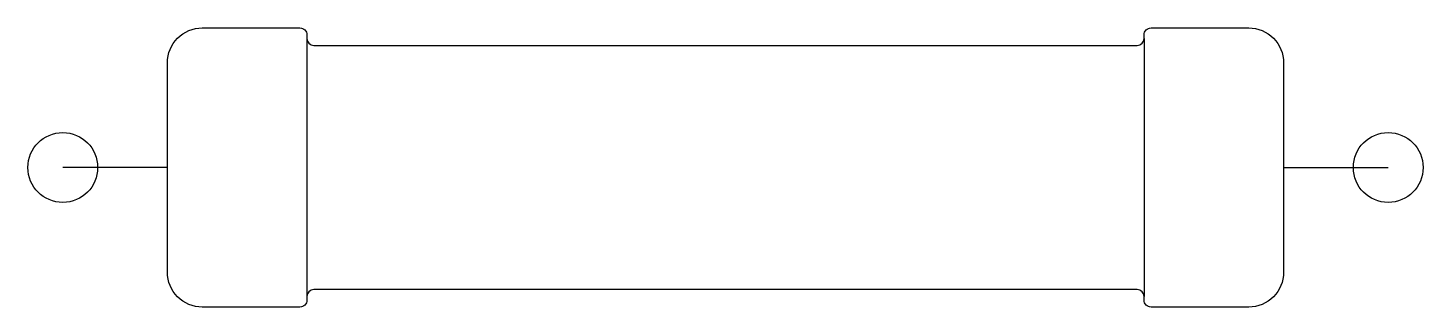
# Model space of a CAD drawing. Extents: x -20 to 20, y -4 to 4.
import ezdxf

# ---------------------------------------------------------------- set-up
doc = ezdxf.new("R2010")
doc.units = 0
doc.layers.add('粗实线层', color=7, linetype='CONTINUOUS')

msp = doc.modelspace()

# ---------------------------------------------------------------- linework, layer by layer
at = {"layer": '粗实线层'}
for p, q in [((-12, 3.7), (-12, -3.7)), ((12, 3.7), (12, -3.7)), ((-16, 0), (-19, 0)), ((16, 0), (19, 0))]:
    msp.add_line(p, q, dxfattribs=at)
msp.add_lwpolyline([(-16, -3), (-16, 3, -0.414214), (-15, 4), (-12.2, 4, -0.414214), (-12, 3.8), (-12, 3.7, 0.414214), (-11.8, 3.5), (11.8, 3.5, 0.414214), (12, 3.7), (12, 3.8, -0.414214), (12.2, 4), (15, 4, -0.414214), (16, 3), (16, -3, -0.414214), (15, -4), (12.2, -4, -0.414214), (12, -3.8), (12, -3.7, 0.414214), (11.8, -3.5), (-11.8, -3.5, 0.414214), (-12, -3.7), (-12, -3.8, -0.414214), (-12.2, -4), (-15, -4, -0.414214), (-16, -3)], format="xyb", dxfattribs=at)
for centre in [(-19, 0), (19, 0)]:
    msp.add_circle(centre, 1, dxfattribs=at)

doc.saveas('drawing.dxf')
